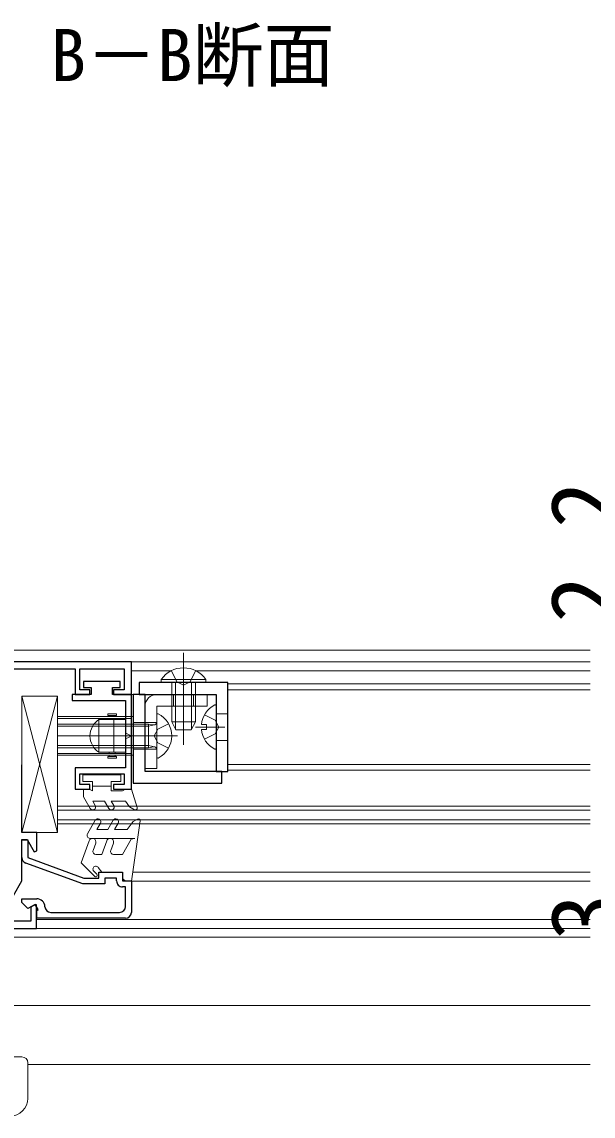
# Model space of a CAD drawing. Units: millimetres, scale not verified. Extents: x -700 to 700, y -1044 to 1037.
# Drawn here: x 124 to 220.5, y 191.6 to 376.4 of the extents above; entities that cross this region are included whole.
import ezdxf
from ezdxf.enums import TextEntityAlignment as Align

# ---------------------------------------------------------------- set-up
doc = ezdxf.new("R2010")
doc.units = ezdxf.units.MM
doc.header["$LTSCALE"] = 6
for name, color, linetype in [('0-1_USER1', 3, 'Continuous'), ('0-2_YKK_11', 7, 'Continuous'), ('0-7_YKK_D', 6, 'Continuous')]:
    doc.layers.add(name, color=color, linetype=linetype)
doc.layers.add('0-4_YKK_12', color=2, linetype='Continuous', lineweight=18)
doc.layers.add('0-5_YKK_13', color=4, linetype='Continuous', lineweight=18)
doc.styles.add('ＭＳ ゴシック', font='')
doc.styles.get('ＭＳ ゴシック').set_extended_font_data('MS Gothic')

msp = doc.modelspace()

# ---------------------------------------------------------------- linework, layer by layer
at = {"layer": '0-2_YKK_11'}
msp.add_line((128.893, 226.005), (140.497, 226.004), dxfattribs=at)
for points in [[(142.497, 268.302), (98.997, 268.304), (98.996, 265.305), (99.996, 265.305), (99.996, 267.105), (101.496, 267.105), (101.496, 261.302), (99.996, 261.302), (99.996, 262.304), (98.996, 262.304), (98.996, 260.404), (105.496, 260.403), (105.496, 261.603), (102.696, 261.603), (102.696, 267.102), (119.497, 267.102), (119.497, 264.503), (114.296, 264.503), (114.296, 261.603), (111.496, 261.603), (111.496, 260.403), (115.997, 260.402), (115.996, 259.402), (117.097, 259.402)], [(121.996, 264.502), (120.996, 264.502), (120.997, 267.103), (132.997, 267.102), (132.997, 262.802), (135.497, 262.802), (135.497, 263.602), (133.797, 263.602), (133.797, 267.102), (141.297, 267.102), (141.297, 263.602), (139.497, 263.602), (139.497, 262.802), (142.497, 262.802), (142.497, 268.302)], [(118.196, 223.303), (126.495, 223.302), (126.495, 227.302), (126.202, 227.302), (125.495, 226.895), (125.495, 224.502), (122.596, 224.503), (122.596, 228.881), (123.996, 231.304), (123.996, 238.303), (124.868, 238.302), (126.051, 236.253), (126.496, 236.372), (126.496, 239.502), (123.995, 239.503), (123.996, 250.944)], [(123.998, 235.256), (123.999, 238.256), (124.999, 238.256), (124.998, 235.256), (134.477, 231.804), (136.998, 231.804), (136.998, 232.804), (140.998, 232.804), (140.998, 231.304), (142.498, 231.303), (142.497, 226.003)], [(139.998, 231.304), (139.998, 231.804), (137.998, 231.804), (137.998, 230.804), (134.3, 230.804), (124.656, 234.316)], [(141.497, 227.004), (141.498, 230.304), (140.998, 230.304)], [(141.497, 225.004), (126.497, 225.005), (126.497, 226.328), (126.747, 226.472), (126.247, 227.338), (125.021, 226.631), (123.998, 227.655), (123.998, 228.306), (126.498, 228.305)]]:
    msp.add_lwpolyline(points, dxfattribs=at)
for points in [[(142.501, 246.801), (142.504, 262.801), (139.304, 262.802), (139.304, 264.002), (140.604, 264.002), (140.604, 265.002), (134.404, 265.003), (134.404, 264.003), (135.704, 264.002), (135.704, 262.802), (132.504, 262.803), (132.503, 261.803), (141.503, 261.801), (141.502, 250.401), (133.002, 250.403), (133.001, 246.803), (135.501, 246.802), (135.501, 247.602), (133.801, 247.603), (133.801, 249.403), (141.301, 249.401), (141.301, 247.601), (139.501, 247.602), (139.501, 246.802)], [(158.804, 249.801), (158.804, 264.801), (143.804, 264.801), (143.804, 262.801), (156.804, 262.801), (156.804, 249.801)], [(142.804, 262.801), (142.804, 247.801), (157.804, 247.801), (157.804, 249.801), (144.804, 249.801), (144.804, 262.801)]]:
    msp.add_lwpolyline(points, close=True, dxfattribs=at)
for centre, radius, start, end in [((124.998, 235.256), 1, 179.993, 249.99361), ((140.998, 231.304), 1, 179.99297, 269.99352), ((126.497, 226.905), 1.4, 2.38106, 89.99353), ((128.894, 227.004), 0.999, 182.30657, 269.91967), ((140.497, 227.004), 1, 269.99348, 359.99295), ((141.497, 226.004), 1, 269.99323, 359.99269)]:
    msp.add_arc(centre, radius, start, end, dxfattribs=at)
at = {"layer": '0-4_YKK_12'}
for p, q in [((-40.003, 270.301), (220.001, 270.301)), ((142.5, 268.302), (219.997, 268.302)), ((142.5, 266.799), (149.231, 266.799)), ((153.376, 266.799), (219.997, 266.799)), ((142.5, 262.799), (156.542, 262.799)), ((220.004, 263.601), (158.804, 263.601)), ((220.004, 251.001), (158.804, 251.001)), ((158.804, 250.001), (220.004, 250.001)), ((129.994, 243.953), (129.994, 240.953)), ((220.001, 243.949), (129.994, 243.953)), ((220.001, 243.249), (129.994, 243.253)), ((220.001, 241.649), (129.994, 241.653)), ((220.001, 240.949), (129.994, 240.953)), ((219.997, 231.299), (142.498, 231.299)), ((142.75, 232.799), (219.997, 232.799)), ((219.997, 224.799), (126.499, 224.799)), ((117.502, 221.801), (220.001, 221.801)), ((219.997, 223.302), (126.499, 223.302)), ((117.501, 210.301), (220.001, 210.301)), ((125.005, 200.301), (220.001, 200.301))]:
    msp.add_line(p, q, dxfattribs=at)
msp.add_lwpolyline([(220.004, 264.601), (158.804, 264.601), (158.804, 250.001)], dxfattribs=at)
at = {"layer": '0-5_YKK_13'}
for p, q in [((151.304, 269.801), (151.304, 254.301)), ((147.554, 265.31), (147.554, 264.801)), ((147.554, 264.801), (155.054, 264.801)), ((149.958, 264.801), (149.958, 256.893)), ((152.649, 264.801), (152.649, 256.893)), ((153.304, 264.801), (153.304, 258.201)), ((129.998, 262.501), (123.998, 239.501)), ((129.998, 239.501), (123.998, 262.501)), ((146.804, 262.801), (155.304, 262.801)), ((149.304, 262.801), (149.304, 260.801)), ((149.604, 262.801), (149.604, 260.801)), ((153.004, 262.801), (153.004, 260.801)), ((153.304, 262.801), (153.304, 260.801)), ((155.304, 262.801), (155.304, 260.801)), ((144.804, 250.301), (144.804, 260.801)), ((146.804, 260.801), (155.304, 260.801)), ((146.804, 260.801), (146.804, 250.301)), ((156.803, 253.706), (156.804, 260.897)), ((142.804, 259.051), (129.998, 259.051)), ((142.504, 258.751), (129.998, 258.751)), ((138.504, 259.551), (140.004, 259.551)), ((138.504, 259.251), (138.504, 259.551)), ((140.004, 259.251), (138.504, 259.251)), ((138.754, 259.251), (138.754, 259.051)), ((138.754, 258.751), (138.754, 258.551)), ((139.754, 259.251), (139.754, 259.051)), ((139.754, 258.751), (139.754, 258.551)), ((140.004, 259.251), (140.004, 259.551)), ((142.504, 252.851), (142.504, 258.751)), ((142.804, 259.051), (142.804, 252.551)), ((146.804, 259.397), (146.804, 252.206)), ((154.838, 259.352), (156.653, 258.447)), ((156.804, 259.552), (158.804, 259.551)), ((145.404, 257.801), (129.998, 257.801)), ((145.404, 257.422), (129.998, 257.422)), ((139.504, 253.051), (139.504, 258.551)), ((141.504, 253.051), (141.504, 258.551)), ((141.504, 257.801), (141.504, 256.301)), ((142.804, 258.051), (144.804, 258.051)), ((144.804, 258.051), (146.804, 258.051)), ((145.404, 253.801), (145.404, 257.801)), ((145.404, 257.801), (146.216, 257.657)), ((145.404, 257.422), (146.419, 257.662)), ((146.345, 255.801), (146.954, 256.946)), ((148.769, 257.851), (146.954, 256.946)), ((150.004, 256.801), (149.304, 258.201)), ((152.604, 256.801), (153.304, 258.201)), ((153.304, 257.302), (158.303, 257.302)), ((154.325, 256.877), (155.204, 256.877)), ((157.262, 257.302), (156.653, 258.447)), ((157.262, 257.302), (156.653, 256.157)), ((150.304, 255.801), (129.998, 255.801)), ((141.504, 255.301), (141.504, 253.801)), ((146.345, 255.801), (146.954, 254.656)), ((150.004, 256.801), (152.604, 256.801)), ((154.838, 255.252), (156.653, 256.157)), ((156.804, 255.052), (158.804, 255.051)), ((145.404, 254.18), (129.998, 254.18)), ((145.404, 253.801), (129.998, 253.801)), ((142.804, 253.551), (144.804, 253.551)), ((144.804, 253.551), (146.804, 253.551)), ((145.404, 254.18), (146.419, 253.94)), ((145.404, 253.801), (146.216, 253.946)), ((148.769, 253.751), (146.954, 254.656)), ((142.504, 252.851), (129.998, 252.851)), ((142.804, 252.551), (129.998, 252.551)), ((137.004, 253.051), (141.504, 253.051)), ((138.504, 252.051), (138.504, 252.351)), ((140.004, 252.351), (138.504, 252.351)), ((138.504, 252.051), (140.004, 252.051)), ((138.754, 253.051), (138.754, 252.851)), ((138.754, 252.551), (138.754, 252.351)), ((139.754, 253.051), (139.754, 252.851)), ((139.754, 252.551), (139.754, 252.351)), ((140.004, 252.051), (140.004, 252.351)), ((144.804, 250.301), (146.804, 250.301)), ((134.301, 249.202), (134.301, 248.103)), ((140.701, 249.201), (134.301, 249.202)), ((135.901, 248.102), (134.301, 248.103)), ((135.901, 248.102), (135.901, 246.502)), ((140.701, 248.101), (139.101, 248.102)), ((139.101, 248.102), (139.101, 246.502)), ((140.701, 248.101), (140.701, 249.201)), ((135.381, 246.802), (134.401, 246.802)), ((134.401, 246.802), (134.401, 245.502)), ((135.381, 246.802), (135.901, 246.502)), ((139.101, 247.302), (135.901, 247.302)), ((140.981, 246.501), (139.101, 246.502)), ((141.501, 246.801), (140.981, 246.501)), ((142.501, 246.801), (141.501, 246.801)), ((142.501, 246.801), (143.486, 243.692)), ((135.526, 243.552), (134.401, 245.502)), ((135.96, 244.802), (136.392, 244.052)), ((137.946, 244.802), (135.96, 244.802)), ((138.668, 243.552), (137.946, 244.802)), ((139.101, 244.802), (139.534, 244.052)), ((141.501, 244.801), (139.101, 244.802)), ((141.501, 244.801), (142.2, 243.832)), ((143.05, 243.341), (142.2, 243.832)), ((135.067, 239.252), (136.395, 241.552)), ((137.261, 241.052), (136.655, 240.002)), ((138.5, 240.002), (139.395, 241.552)), ((140.261, 241.051), (139.655, 240.001)), ((142.499, 231.301), (143.997, 241.457)), ((135.5, 238.502), (143.055, 238.501)), ((138.5, 240.002), (136.655, 240.002)), ((141.8, 240.001), (139.655, 240.001)), ((143.055, 238.501), (142.467, 238.343)), ((135.353, 238.107), (133.999, 234.389)), ((136.481, 237.697), (136.035, 236.473)), ((138.339, 238.107), (137.499, 235.802)), ((139.466, 237.696), (139.021, 236.473)), ((142.467, 238.343), (140.999, 235.801)), ((137.499, 235.802), (136.505, 235.802)), ((140.999, 235.801), (139.49, 235.802)), ((136.311, 232.076), (133.999, 234.388)), ((136.145, 232.949), (136.665, 232.429)), ((137.499, 232.802), (136.899, 233.602)), ((137.499, 232.802), (140.999, 232.801)), ((140.999, 232.802), (140.999, 232.002)), ((141.699, 231.301), (142.498, 231.302)), ((121.499, 201.601), (123.999, 201.601)), ((124.999, 200.601), (124.999, 194.601))]:
    msp.add_line(p, q, dxfattribs=at)
for points in [[(149.254, 266.81), (150.159, 264.955), (151.304, 264.346)], [(153.354, 266.81), (152.449, 264.955), (151.304, 264.346)], [(147.554, 265.31), (155.054, 265.31), (155.054, 264.801)], [(149.304, 264.801), (149.304, 258.201), (153.304, 258.201)], [(137.004, 253.051), (137.004, 258.551), (141.504, 258.551)], [(141.504, 257.801), (142.004, 257.801), (142.504, 257.801)], [(154.325, 257.727), (155.204, 257.727), (155.204, 256.877)], [(141.504, 256.301), (142.004, 256.051), (142.504, 255.801)], [(141.504, 255.301), (142.004, 255.551), (142.504, 255.801)], [(141.504, 253.801), (142.004, 253.801), (142.504, 253.801)], [(143.55, 241.761), (142.8, 241.328), (141.8, 240.001)]]:
    msp.add_lwpolyline(points, dxfattribs=at)
msp.add_lwpolyline([(123.998, 239.501), (123.998, 262.501), (129.998, 262.501), (129.998, 239.501)], close=True, dxfattribs=at)
for centre, radius, start, end in [((151.304, 262.774), 4.527, 34.06677, 145.93335), ((146.804, 260.801), 2, 90, 180), ((158.504, 257.301), 4.2, 117.27724, 174.18856), ((156.649, 260.897), 0.154, 359.99628, 117.27724), ((146.958, 259.397), 0.154, 62.71904, 180), ((145.104, 255.801), 4.2, 297.28096, 62.71904), ((138.774, 255.801), 3.271, 122.77908, 237.22092), ((146.304, 258.149), 0.5, 259.90904, 0), ((158.504, 257.301), 4.2, 185.80401, 242.71532), ((146.304, 253.454), 0.5, 0, 100.09096), ((156.649, 253.706), 0.154, 242.71532, 359.99628), ((146.958, 252.206), 0.154, 180, 297.28096), ((135.959, 243.802), 0.5, 209.99066, 29.99066), ((139.101, 243.802), 0.5, 209.99066, 29.99066), ((143.2, 243.601), 0.3, 239.98644, 17.58056), ((136.828, 241.302), 0.5, 329.99128, 149.99085), ((139.828, 241.302), 0.5, 329.9904, 149.98934), ((143.7, 241.501), 0.3, 351.60791, 119.9929), ((135.5, 239.002), 0.5, 149.99098, 269.99068), ((135.917, 237.902), 0.6, 339.99027, 159.98927), ((138.902, 237.902), 0.6, 339.99076, 159.99114), ((136.505, 236.302), 0.5, 159.99233, 269.99767), ((139.49, 236.302), 0.5, 159.99233, 269.99417), ((136.499, 233.302), 0.5, 36.86337, 224.9882), ((136.488, 232.253), 0.25, 224.9709, 45.00552), ((141.699, 232.002), 0.7, 179.99068, 270), ((123.999, 200.601), 1, 0, 90), ((121.999, 194.601), 3, 270.00042, 0)]:
    msp.add_arc(centre, radius, start, end, dxfattribs=at)

# ---------------------------------------------------------------- texts
at = {"layer": '0-1_USER1', "style": 'ＭＳ ゴシック'}
msp.add_text('B－B断面', height=8.798, dxfattribs=at).set_placement((128.841, 363.732), align=Align.BOTTOM_LEFT)
at = {"layer": '0-7_YKK_D', "style": 'ＭＳ ゴシック'}
for s, p in [('2.2', (228.544, 274.917)), ('3', (228.544, 221.194))]:
    msp.add_text(s, height=11.73, rotation=90, dxfattribs=at).set_placement(p, align=Align.BOTTOM_LEFT)

doc.saveas('drawing.dxf')
